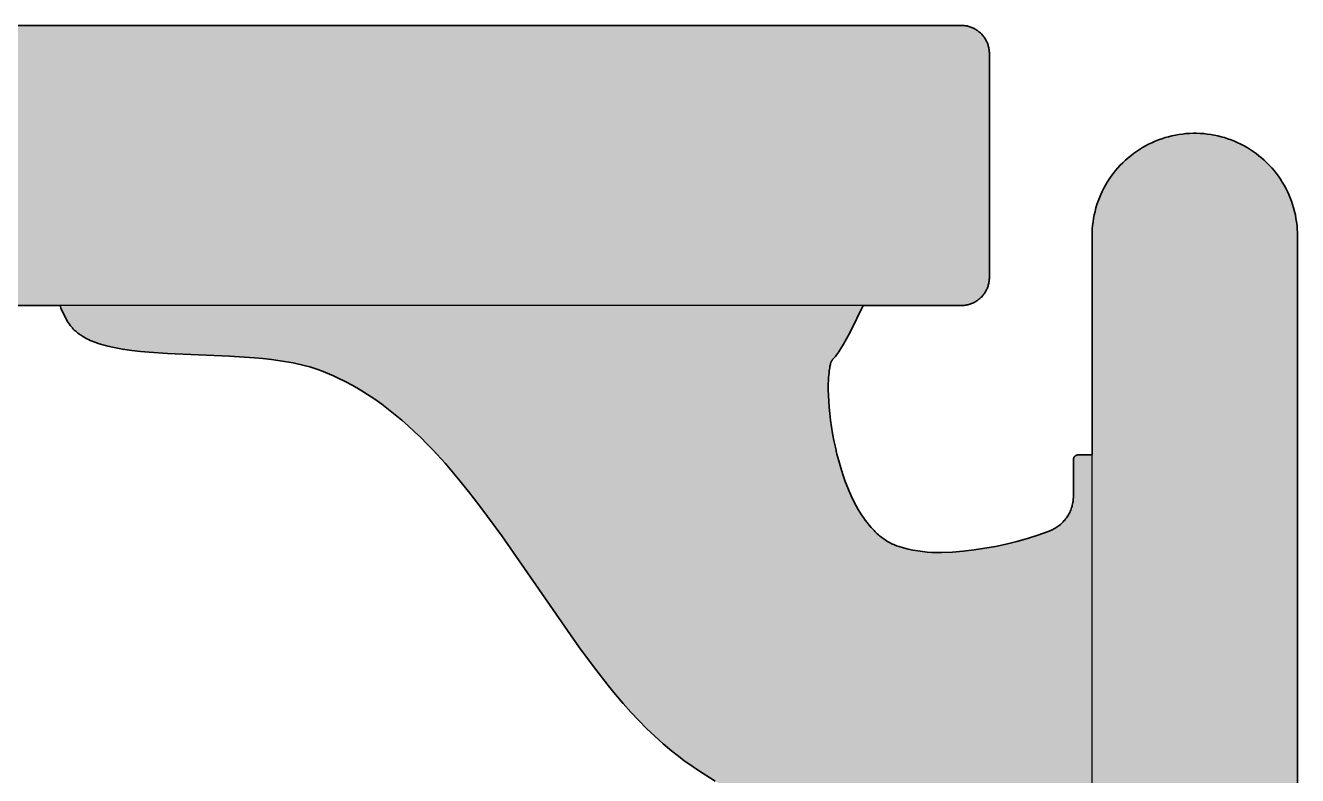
# Model space of a CAD drawing. Header units: millimetres. Extents: x 0 to 1608, y -168 to 498.
# Drawn here: x 599.9 to 736.1, y 239.7 to 320 of the extents above; entities that cross this region are included whole.
import ezdxf

# ---------------------------------------------------------------- set-up
doc = ezdxf.new("R2010")
doc.units = ezdxf.units.MM
doc.layers.add('Blocks', color=7, linetype='Continuous')
doc.layers.add('Blocks$Fill', color=7, linetype='Continuous', true_color=0xffffff)
doc.layers.add('Blocks$Inner', color=7, linetype='Continuous', lineweight=25, true_color=0x007f00)
doc.layers.add('Blocks$Outline', color=7, linetype='Continuous', lineweight=35, true_color=0xff3f3f)

# ---------------------------------------------------------------- blocks, each defined once
blk = doc.blocks.new('Rey Coffee Table Side')
at = {"layer": 'Blocks$Fill'}
blk.add_hatch(color=256, dxfattribs=at).paths.add_polyline_path([(700.07, 320.05), (106.07, 320.05), (105.97, 320.05), (105.86, 320.04), (105.76, 320.03), (105.66, 320.02), (105.56, 320.01), (105.46, 319.99), (105.36, 319.96), (105.26, 319.94), (105.16, 319.91), (105.06, 319.88), (104.97, 319.84), (104.87, 319.8), (104.78, 319.76), (104.69, 319.71), (104.6, 319.66), (104.51, 319.61), (104.42, 319.56), (104.34, 319.5), (104.26, 319.44), (104.17, 319.38), (104.1, 319.31), (104.02, 319.24), (103.95, 319.17), (103.88, 319.1), (103.81, 319.02), (103.74, 318.94), (103.68, 318.86), (103.62, 318.78), (103.56, 318.7), (103.5, 318.61), (103.45, 318.52), (103.4, 318.43), (103.36, 318.34), (103.32, 318.25), (103.28, 318.15), (103.24, 318.05), (103.21, 317.96), (103.18, 317.86), (103.15, 317.76), (103.13, 317.66), (103.11, 317.56), (103.1, 317.46), (103.08, 317.36), (103.08, 317.25), (103.07, 317.15), (103.07, 317.05), (103.07, 293.05), (103.07, 292.95), (103.08, 292.85), (103.08, 292.74), (103.1, 292.64), (103.11, 292.54), (103.13, 292.44), (103.15, 292.34), (103.18, 292.24), (103.21, 292.14), (103.24, 292.05), (103.28, 291.95), (103.32, 291.85), (103.36, 291.76), (103.4, 291.67), (103.45, 291.58), (103.5, 291.49), (103.56, 291.4), (103.62, 291.32), (103.68, 291.24), (103.74, 291.16), (103.81, 291.08), (103.88, 291), (103.95, 290.93), (104.02, 290.86), (104.1, 290.79), (104.17, 290.72), (104.26, 290.66), (104.34, 290.6), (104.42, 290.54), (104.51, 290.49), (104.6, 290.44), (104.69, 290.39), (104.78, 290.34), (104.87, 290.3), (104.97, 290.26), (105.06, 290.22), (105.16, 290.19), (105.26, 290.16), (105.36, 290.14), (105.46, 290.11), (105.56, 290.09), (105.66, 290.08), (105.76, 290.07), (105.86, 290.06), (105.97, 290.05), (106.07, 290.05), (115.57, 290.05), (116.57, 290.05), (117.98, 287.19), (118.35, 286.49), (118.68, 285.91), (118.96, 285.45), (119.08, 285.26), (119.19, 285.09), (119.3, 284.94), (119.39, 284.81), (119.48, 284.7), (119.56, 284.6), (119.85, 284.26), (119.87, 284.23), (119.89, 284.2), (119.91, 284.18), (119.93, 284.15), (119.94, 284.12), (119.96, 284.1), (119.97, 284.08), (119.98, 284.07), (119.98, 284.06), (119.99, 284.04), (120, 284.03), (120, 284.01), (120.01, 284), (120.02, 283.98), (120.03, 283.95), (120.04, 283.91), (120.06, 283.87), (120.07, 283.83), (120.08, 283.79), (120.09, 283.74), (120.11, 283.64), (120.13, 283.52), (120.16, 283.38), (120.2, 283.05), (120.23, 282.83), (120.25, 282.6), (120.27, 282.36), (120.29, 282.11), (120.3, 281.59), (120.31, 281.02), (120.29, 280.42), (120.26, 279.8), (120.21, 279.15), (120.15, 278.47), (120.07, 277.78), (119.97, 277.07), (119.85, 276.34), (119.71, 275.61), (119.56, 274.88), (119.38, 274.14), (119.19, 273.4), (118.98, 272.66), (118.75, 271.94), (118.5, 271.22), (118.22, 270.52), (118.08, 270.17), (117.93, 269.83), (117.78, 269.5), (117.62, 269.17), (117.46, 268.85), (117.29, 268.53), (117.11, 268.22), (116.93, 267.92), (116.75, 267.63), (116.55, 267.34), (116.36, 267.06), (116.16, 266.8), (115.95, 266.54), (115.74, 266.29), (115.52, 266.05), (115.41, 265.94), (115.29, 265.82), (115.18, 265.71), (115.06, 265.61), (114.95, 265.5), (114.83, 265.4), (114.71, 265.3), (114.59, 265.21), (114.46, 265.12), (114.34, 265.03), (114.21, 264.94), (114.09, 264.86), (113.96, 264.78), (113.83, 264.71), (113.7, 264.63), (113.56, 264.56), (113.43, 264.5), (113.29, 264.44), (113.16, 264.38), (113.02, 264.32), (112.88, 264.27), (112.74, 264.23), (112.24, 264.09), (111.75, 263.97), (111.24, 263.86), (110.74, 263.77), (110.23, 263.7), (109.72, 263.65), (109.21, 263.61), (108.7, 263.59), (108.19, 263.59), (107.02, 263.65), (105.86, 263.75), (104.7, 263.88), (103.54, 264.05), (102.39, 264.26), (101.25, 264.5), (100.12, 264.78), (99, 265.1), (97.88, 265.45), (96.78, 265.84), (96.65, 265.89), (96.52, 265.94), (96.4, 266), (96.27, 266.05), (96.15, 266.12), (96.03, 266.19), (95.91, 266.26), (95.8, 266.34), (95.69, 266.42), (95.58, 266.5), (95.47, 266.59), (95.37, 266.68), (95.27, 266.78), (95.17, 266.87), (95.07, 266.98), (94.99, 267.08), (94.9, 267.19), (94.82, 267.3), (94.74, 267.41), (94.66, 267.53), (94.59, 267.65), (94.53, 267.77), (94.46, 267.89), (94.41, 268.02), (94.35, 268.15), (94.3, 268.27), (94.26, 268.41), (94.22, 268.54), (94.18, 268.67), (94.15, 268.81), (94.13, 268.94), (94.11, 269.08), (94.09, 269.22), (94.08, 269.35), (94.07, 269.49), (94.07, 269.63), (94.07, 273.55), (94.07, 273.57), (94.07, 273.58), (94.07, 273.6), (94.06, 273.62), (94.06, 273.63), (94.06, 273.65), (94.05, 273.67), (94.05, 273.68), (94.04, 273.7), (94.04, 273.72), (94.03, 273.73), (94.03, 273.75), (94.02, 273.76), (94.01, 273.78), (94, 273.8), (94, 273.81), (93.99, 273.82), (93.98, 273.84), (93.97, 273.85), (93.96, 273.87), (93.94, 273.88), (93.93, 273.89), (93.92, 273.9), (93.91, 273.92), (93.9, 273.93), (93.88, 273.94), (93.87, 273.95), (93.86, 273.96), (93.84, 273.97), (93.83, 273.98), (93.81, 273.99), (93.8, 273.99), (93.78, 274), (93.77, 274.01), (93.75, 274.02), (93.74, 274.02), (93.72, 274.03), (93.7, 274.03), (93.69, 274.04), (93.67, 274.04), (93.65, 274.04), (93.64, 274.05), (93.62, 274.05), (93.6, 274.05), (93.59, 274.05), (93.57, 274.05), (92.07, 274.05), (92.07, 297.5), (92.06, 297.88), (92.04, 298.26), (92.01, 298.64), (91.96, 299.01), (91.9, 299.39), (91.83, 299.76), (91.75, 300.13), (91.65, 300.5), (91.54, 300.86), (91.42, 301.22), (91.28, 301.58), (91.14, 301.93), (90.98, 302.27), (90.81, 302.61), (90.63, 302.95), (90.43, 303.27), (90.23, 303.59), (90.01, 303.9), (89.79, 304.21), (89.55, 304.51), (89.3, 304.79), (89.04, 305.07), (88.78, 305.35), (88.5, 305.61), (88.22, 305.86), (87.93, 306.1), (87.63, 306.33), (87.32, 306.55), (87, 306.76), (86.68, 306.96), (86.35, 307.15), (86.01, 307.33), (85.67, 307.49), (85.32, 307.64), (84.97, 307.79), (84.61, 307.91), (84.25, 308.03), (83.88, 308.13), (83.52, 308.22), (83.14, 308.3), (82.77, 308.37), (82.39, 308.42), (82.02, 308.46), (81.64, 308.49), (81.26, 308.5), (80.88, 308.5), (80.5, 308.49), (80.12, 308.46), (79.74, 308.42), (79.37, 308.37), (78.99, 308.3), (78.62, 308.22), (78.25, 308.13), (77.89, 308.03), (77.52, 307.91), (77.17, 307.79), (76.81, 307.64), (76.47, 307.49), (76.12, 307.33), (75.79, 307.15), (75.46, 306.96), (75.14, 306.76), (74.82, 306.55), (74.51, 306.33), (74.21, 306.1), (73.92, 305.86), (73.63, 305.61), (73.36, 305.35), (73.09, 305.07), (72.83, 304.79), (72.59, 304.51), (72.35, 304.21), (72.12, 303.9), (71.91, 303.59), (71.7, 303.27), (71.51, 302.95), (71.33, 302.61), (71.16, 302.27), (71, 301.93), (70.85, 301.58), (70.72, 301.22), (70.59, 300.86), (70.48, 300.5), (70.39, 300.13), (70.3, 299.76), (70.23, 299.39), (70.17, 299.01), (70.13, 298.64), (70.09, 298.26), (70.07, 297.88), (70.07, 297.5), (70.07, 5), (72.07, 5), (72.07, 0), (90.21, 0), (90.21, 5), (92.07, 5), (92.07, 184.05), (93.57, 184.05), (93.59, 184.05), (93.6, 184.05), (93.62, 184.05), (93.64, 184.05), (93.65, 184.06), (93.67, 184.06), (93.69, 184.06), (93.7, 184.07), (93.72, 184.07), (93.74, 184.08), (93.75, 184.08), (93.77, 184.09), (93.78, 184.1), (93.8, 184.11), (93.81, 184.11), (93.83, 184.12), (93.84, 184.13), (93.86, 184.14), (93.87, 184.15), (93.88, 184.16), (93.9, 184.17), (93.91, 184.18), (93.92, 184.2), (93.93, 184.21), (93.94, 184.22), (93.96, 184.23), (93.97, 184.25), (93.98, 184.26), (93.99, 184.28), (94, 184.29), (94, 184.3), (94.01, 184.32), (94.02, 184.34), (94.03, 184.35), (94.03, 184.37), (94.04, 184.38), (94.04, 184.4), (94.05, 184.42), (94.05, 184.43), (94.06, 184.45), (94.06, 184.47), (94.06, 184.48), (94.07, 184.5), (94.07, 184.52), (94.07, 184.53), (94.07, 184.55), (94.07, 199.05), (94.07, 215.18), (94.08, 215.69), (94.11, 216.21), (94.15, 216.72), (94.22, 217.23), (94.3, 217.74), (94.4, 218.24), (94.52, 218.74), (94.65, 219.24), (94.8, 219.73), (94.97, 220.21), (95.16, 220.69), (95.36, 221.17), (95.58, 221.63), (95.81, 222.09), (96.06, 222.54), (96.33, 222.98), (96.61, 223.41), (96.9, 223.83), (97.21, 224.24), (97.54, 224.64), (97.88, 225.03), (98.23, 225.4), (98.59, 225.76), (98.97, 226.12), (99.36, 226.45), (99.76, 226.78), (100.67, 227.5), (101.14, 227.85), (101.39, 228.02), (101.64, 228.18), (101.9, 228.35), (102.16, 228.51), (102.43, 228.66), (102.71, 228.81), (102.99, 228.96), (103.29, 229.1), (103.59, 229.24), (103.9, 229.37), (104.21, 229.5), (104.54, 229.62), (104.87, 229.74), (105.21, 229.85), (105.9, 230.07), (106.63, 230.27), (107.37, 230.46), (108.13, 230.63), (109.7, 230.95), (112.86, 231.53), (114.4, 231.83), (115.88, 232.16), (116.58, 232.34), (117.27, 232.52), (117.93, 232.72), (118.57, 232.92), (119.19, 233.14), (119.79, 233.36), (120.96, 233.82), (123.51, 234.84), (126.01, 235.94), (128.48, 237.12), (130.92, 238.38), (133.31, 239.71), (133.8, 240.01), (134.29, 240.31), (134.78, 240.63), (135.25, 240.95), (135.72, 241.29), (136.19, 241.63), (136.64, 241.99), (137.09, 242.35), (138.01, 243.12), (138.89, 243.92), (139.75, 244.75), (140.59, 245.6), (141.44, 246.51), (142.27, 247.44), (143.08, 248.38), (143.86, 249.34), (145.46, 251.38), (147.02, 253.49), (155.28, 265.38), (157.62, 268.58), (158.83, 270.14), (160.07, 271.68), (161.35, 273.16), (162.65, 274.59), (163.29, 275.25), (163.94, 275.9), (164.6, 276.54), (165.28, 277.16), (165.97, 277.77), (166.67, 278.35), (167.39, 278.93), (168.12, 279.48), (168.87, 280.01), (169.63, 280.52), (170.41, 281.01), (171.21, 281.47), (172.02, 281.9), (172.85, 282.31), (173.27, 282.51), (173.7, 282.7), (174.13, 282.88), (174.57, 283.05), (174.98, 283.2), (175.4, 283.34), (175.83, 283.47), (176.27, 283.59), (176.71, 283.71), (177.17, 283.81), (177.62, 283.9), (178.08, 283.99), (179, 284.14), (179.92, 284.27), (180.84, 284.37), (181.73, 284.45), (184.43, 284.63), (191.04, 284.92), (193.01, 285.05), (193.95, 285.13), (194.86, 285.24), (195.37, 285.3), (195.88, 285.38), (196.41, 285.47), (196.93, 285.58), (197.45, 285.7), (197.71, 285.77), (197.97, 285.84), (198.22, 285.91), (198.47, 285.99), (198.71, 286.08), (198.95, 286.17), (199.14, 286.24), (199.33, 286.32), (199.51, 286.41), (199.69, 286.5), (199.88, 286.59), (200.05, 286.69), (200.23, 286.8), (200.32, 286.86), (200.4, 286.91), (200.48, 286.97), (200.57, 287.03), (200.65, 287.09), (200.73, 287.16), (200.81, 287.22), (200.88, 287.29), (200.96, 287.35), (201.03, 287.42), (201.11, 287.5), (201.18, 287.57), (201.25, 287.65), (201.31, 287.72), (201.38, 287.8), (201.44, 287.88), (201.51, 287.97), (201.56, 288.05), (201.72, 288.28), (201.86, 288.52), (202, 288.76), (202.13, 289.01), (202.25, 289.27), (202.36, 289.52), (202.47, 289.78), (202.56, 290.05), (359.57, 290.05), (359.8, 289.52), (360.04, 289.01), (360.3, 288.52), (360.43, 288.28), (360.57, 288.05), (360.66, 287.9), (360.76, 287.75), (360.85, 287.61), (360.96, 287.47), (361.06, 287.34), (361.17, 287.21), (361.29, 287.08), (361.4, 286.95), (361.47, 286.88), (361.54, 286.81), (361.69, 286.68), (361.83, 286.56), (361.98, 286.44), (362.13, 286.33), (362.28, 286.22), (362.43, 286.12), (362.58, 286.02), (362.72, 285.94), (362.87, 285.86), (363.01, 285.78), (363.15, 285.71), (363.3, 285.64), (363.44, 285.58), (363.59, 285.52), (363.73, 285.46), (364.01, 285.36), (364.29, 285.27), (364.57, 285.18), (364.84, 285.11), (365.19, 285.02), (365.54, 284.95), (365.87, 284.89), (366.2, 284.83), (366.72, 284.75), (367.23, 284.69), (370.07, 284.42), (370.07, 5), (372.07, 5), (372.07, 0), (434.29, 0), (434.29, 5), (436.07, 5), (436.07, 284.42), (438.98, 284.69), (439.45, 284.76), (439.94, 284.83), (440.48, 284.93), (440.76, 284.98), (441.05, 285.05), (441.42, 285.14), (441.61, 285.19), (441.8, 285.25), (441.99, 285.31), (442.18, 285.38), (442.37, 285.45), (442.57, 285.53), (442.77, 285.61), (442.97, 285.71), (443.18, 285.81), (443.38, 285.92), (443.48, 285.98), (443.58, 286.04), (443.68, 286.1), (443.78, 286.16), (443.88, 286.23), (443.98, 286.3), (444.07, 286.37), (444.17, 286.45), (444.27, 286.53), (444.36, 286.61), (444.46, 286.69), (444.55, 286.78), (444.64, 286.86), (444.73, 286.96), (444.82, 287.05), (444.91, 287.15), (445, 287.25), (445.09, 287.35), (445.17, 287.46), (445.25, 287.57), (445.33, 287.69), (445.41, 287.8), (445.49, 287.93), (445.57, 288.05), (445.7, 288.28), (445.84, 288.52), (446.09, 289.01), (446.34, 289.52), (446.57, 290.05), (603.57, 290.05), (603.67, 289.78), (603.77, 289.52), (603.89, 289.27), (604.01, 289.01), (604.14, 288.76), (604.27, 288.52), (604.42, 288.28), (604.57, 288.05), (604.63, 287.97), (604.69, 287.88), (604.76, 287.8), (604.82, 287.72), (604.89, 287.65), (604.96, 287.57), (605.03, 287.5), (605.1, 287.42), (605.18, 287.35), (605.25, 287.29), (605.33, 287.22), (605.41, 287.16), (605.49, 287.09), (605.57, 287.03), (605.65, 286.97), (605.74, 286.91), (605.82, 286.86), (605.91, 286.8), (606.08, 286.69), (606.26, 286.59), (606.44, 286.5), (606.62, 286.41), (606.81, 286.32), (607, 286.24), (607.19, 286.17), (607.42, 286.08), (607.67, 285.99), (607.92, 285.91), (608.17, 285.84), (608.43, 285.77), (608.68, 285.7), (609.2, 285.58), (609.73, 285.47), (610.25, 285.38), (610.77, 285.3), (611.27, 285.24), (612.18, 285.13), (613.13, 285.05), (615.09, 284.92), (621.7, 284.63), (624.41, 284.45), (625.3, 284.37), (626.21, 284.27), (627.13, 284.14), (628.06, 283.99), (628.52, 283.9), (628.97, 283.81), (629.42, 283.71), (629.87, 283.59), (630.31, 283.47), (630.74, 283.34), (631.16, 283.2), (631.57, 283.05), (632.01, 282.88), (632.44, 282.7), (632.86, 282.51), (633.28, 282.31), (634.11, 281.9), (634.93, 281.47), (635.72, 281.01), (636.5, 280.52), (637.27, 280.01), (638.01, 279.48), (638.75, 278.93), (639.46, 278.35), (640.17, 277.77), (640.86, 277.16), (641.53, 276.54), (642.2, 275.9), (642.85, 275.25), (643.48, 274.59), (644.79, 273.16), (646.06, 271.68), (647.31, 270.14), (648.52, 268.58), (650.86, 265.38), (659.11, 253.49), (660.67, 251.38), (662.27, 249.34), (663.06, 248.38), (663.87, 247.44), (664.7, 246.51), (665.55, 245.6), (666.38, 244.75), (667.24, 243.92), (668.13, 243.12), (669.04, 242.35), (669.49, 241.99), (669.95, 241.63), (670.41, 241.29), (670.88, 240.95), (671.36, 240.63), (671.84, 240.31), (673.73, 239.11), (674.71, 238.53), (675.21, 238.25), (675.72, 237.97), (676.24, 237.71), (676.77, 237.45), (677.31, 237.2), (677.86, 236.96), (678.42, 236.73), (678.99, 236.51), (679.58, 236.3), (680.17, 236.09), (681.39, 235.71), (682.65, 235.36), (683.94, 235.03), (685.27, 234.73), (690.7, 233.65), (693.39, 233.1), (694.7, 232.8), (695.98, 232.48), (697.22, 232.13), (697.83, 231.94), (698.42, 231.74), (699, 231.54), (699.56, 231.32), (700.11, 231.09), (700.65, 230.86), (701.18, 230.61), (701.69, 230.35), (702.18, 230.08), (702.66, 229.8), (703.13, 229.51), (703.58, 229.21), (704.02, 228.9), (704.45, 228.58), (704.87, 228.25), (705.27, 227.91), (705.67, 227.57), (706.06, 227.21), (706.81, 226.5), (707.55, 225.76), (707.91, 225.4), (708.26, 225.03), (708.6, 224.64), (708.92, 224.24), (709.23, 223.83), (709.53, 223.41), (709.81, 222.98), (710.08, 222.54), (710.33, 222.09), (710.56, 221.63), (710.78, 221.16), (710.98, 220.69), (711.17, 220.21), (711.33, 219.73), (711.49, 219.23), (711.62, 218.74), (711.74, 218.24), (711.84, 217.73), (711.92, 217.23), (711.98, 216.72), (712.03, 216.2), (712.06, 215.69), (712.07, 215.18), (712.07, 199.05), (712.07, 184.55), (712.07, 184.53), (712.07, 184.52), (712.07, 184.5), (712.07, 184.48), (712.08, 184.47), (712.08, 184.45), (712.08, 184.43), (712.09, 184.42), (712.09, 184.4), (712.1, 184.38), (712.1, 184.37), (712.11, 184.35), (712.12, 184.34), (712.12, 184.32), (712.13, 184.3), (712.14, 184.29), (712.15, 184.28), (712.16, 184.26), (712.17, 184.25), (712.18, 184.23), (712.19, 184.22), (712.2, 184.21), (712.21, 184.2), (712.23, 184.18), (712.24, 184.17), (712.25, 184.16), (712.27, 184.15), (712.28, 184.14), (712.29, 184.13), (712.31, 184.12), (712.32, 184.11), (712.34, 184.11), (712.35, 184.1), (712.37, 184.09), (712.38, 184.08), (712.4, 184.08), (712.42, 184.07), (712.43, 184.07), (712.45, 184.06), (712.47, 184.06), (712.48, 184.06), (712.5, 184.05), (712.52, 184.05), (712.53, 184.05), (712.55, 184.05), (712.57, 184.05), (714.07, 184.05), (714.07, 5), (715.92, 5), (715.92, 0), (734.06, 0), (734.06, 5), (736.07, 5), (736.07, 297.5), (736.06, 297.88), (736.04, 298.26), (736.01, 298.64), (735.96, 299.01), (735.9, 299.39), (735.83, 299.76), (735.75, 300.13), (735.65, 300.5), (735.54, 300.86), (735.42, 301.22), (735.28, 301.58), (735.14, 301.93), (734.98, 302.27), (734.81, 302.61), (734.63, 302.95), (734.43, 303.27), (734.23, 303.59), (734.01, 303.9), (733.79, 304.21), (733.55, 304.51), (733.3, 304.79), (733.04, 305.07), (732.78, 305.35), (732.5, 305.61), (732.22, 305.86), (731.93, 306.1), (731.63, 306.33), (731.32, 306.55), (731, 306.76), (730.68, 306.96), (730.35, 307.15), (730.01, 307.33), (729.67, 307.49), (729.32, 307.64), (728.97, 307.79), (728.61, 307.91), (728.25, 308.03), (727.88, 308.13), (727.52, 308.22), (727.14, 308.3), (726.77, 308.37), (726.39, 308.42), (726.02, 308.46), (725.64, 308.49), (725.26, 308.5), (724.88, 308.5), (724.5, 308.49), (724.12, 308.46), (723.74, 308.42), (723.37, 308.37), (722.99, 308.3), (722.62, 308.22), (722.25, 308.13), (721.89, 308.03), (721.52, 307.91), (721.17, 307.79), (720.81, 307.64), (720.47, 307.49), (720.12, 307.33), (719.79, 307.15), (719.46, 306.96), (719.14, 306.76), (718.82, 306.55), (718.51, 306.33), (718.21, 306.1), (717.92, 305.86), (717.63, 305.61), (717.36, 305.35), (717.09, 305.07), (716.83, 304.79), (716.59, 304.51), (716.35, 304.21), (716.12, 303.9), (715.91, 303.59), (715.7, 303.27), (715.51, 302.95), (715.33, 302.61), (715.16, 302.27), (715, 301.93), (714.85, 301.58), (714.72, 301.22), (714.59, 300.86), (714.48, 300.5), (714.39, 300.13), (714.3, 299.76), (714.23, 299.39), (714.17, 299.01), (714.13, 298.64), (714.09, 298.26), (714.07, 297.88), (714.07, 297.5), (714.07, 274.05), (712.57, 274.05), (712.55, 274.05), (712.53, 274.05), (712.52, 274.05), (712.5, 274.05), (712.48, 274.04), (712.47, 274.04), (712.45, 274.04), (712.43, 274.03), (712.42, 274.03), (712.4, 274.02), (712.38, 274.02), (712.37, 274.01), (712.35, 274), (712.34, 273.99), (712.32, 273.99), (712.31, 273.98), (712.29, 273.97), (712.28, 273.96), (712.27, 273.95), (712.25, 273.94), (712.24, 273.93), (712.23, 273.92), (712.21, 273.9), (712.2, 273.89), (712.19, 273.88), (712.18, 273.87), (712.17, 273.85), (712.16, 273.84), (712.15, 273.82), (712.14, 273.81), (712.13, 273.8), (712.12, 273.78), (712.12, 273.76), (712.11, 273.75), (712.1, 273.73), (712.1, 273.72), (712.09, 273.7), (712.09, 273.68), (712.08, 273.67), (712.08, 273.65), (712.08, 273.63), (712.07, 273.62), (712.07, 273.6), (712.07, 273.58), (712.07, 273.57), (712.07, 273.55), (712.07, 269.63), (712.07, 269.49), (712.06, 269.35), (712.05, 269.22), (712.03, 269.08), (712.01, 268.94), (711.98, 268.81), (711.95, 268.67), (711.92, 268.54), (711.88, 268.41), (711.83, 268.27), (711.78, 268.15), (711.73, 268.02), (711.67, 267.89), (711.61, 267.77), (711.54, 267.65), (711.47, 267.53), (711.4, 267.41), (711.32, 267.3), (711.24, 267.19), (711.15, 267.08), (711.06, 266.98), (710.97, 266.87), (710.87, 266.78), (710.77, 266.68), (710.67, 266.59), (710.56, 266.5), (710.45, 266.42), (710.34, 266.34), (710.22, 266.26), (710.11, 266.19), (709.99, 266.12), (709.86, 266.05), (709.74, 266), (709.61, 265.94), (709.48, 265.89), (709.35, 265.84), (708.25, 265.45), (707.14, 265.1), (706.02, 264.78), (704.88, 264.5), (703.74, 264.26), (702.59, 264.05), (701.44, 263.88), (700.28, 263.75), (699.12, 263.65), (697.95, 263.59), (697.44, 263.59), (696.92, 263.61), (696.41, 263.65), (695.9, 263.7), (695.4, 263.77), (694.89, 263.86), (694.39, 263.97), (693.89, 264.09), (693.4, 264.23), (693.26, 264.27), (693.12, 264.32), (692.98, 264.38), (692.84, 264.44), (692.71, 264.5), (692.57, 264.56), (692.44, 264.63), (692.31, 264.71), (692.18, 264.78), (692.05, 264.86), (691.92, 264.94), (691.8, 265.03), (691.67, 265.12), (691.55, 265.21), (691.43, 265.3), (691.31, 265.4), (691.19, 265.5), (691.07, 265.61), (690.96, 265.71), (690.84, 265.82), (690.73, 265.94), (690.62, 266.05), (690.4, 266.29), (690.19, 266.54), (689.98, 266.8), (689.78, 267.06), (689.58, 267.34), (689.39, 267.63), (689.21, 267.92), (689.02, 268.22), (688.85, 268.53), (688.68, 268.85), (688.52, 269.17), (688.36, 269.5), (688.2, 269.83), (688.06, 270.17), (687.91, 270.52), (687.64, 271.22), (687.39, 271.94), (687.16, 272.66), (686.95, 273.4), (686.75, 274.14), (686.58, 274.88), (686.42, 275.61), (686.29, 276.34), (686.17, 277.07), (686.07, 277.78), (685.99, 278.47), (685.92, 279.15), (685.87, 279.8), (685.84, 280.42), (685.83, 281.02), (685.83, 281.59), (685.85, 282.11), (685.86, 282.36), (685.88, 282.6), (685.91, 282.83), (685.93, 283.05), (685.98, 283.38), (686, 283.52), (686.02, 283.64), (686.05, 283.74), (686.06, 283.79), (686.07, 283.83), (686.08, 283.87), (686.09, 283.91), (686.11, 283.95), (686.12, 283.98), (686.13, 284), (686.13, 284.01), (686.14, 284.03), (686.15, 284.04), (686.15, 284.06), (686.16, 284.07), (686.17, 284.08), (686.18, 284.1), (686.19, 284.12), (686.21, 284.15), (686.23, 284.18), (686.25, 284.2), (686.27, 284.23), (686.29, 284.26), (686.58, 284.6), (686.66, 284.7), (686.75, 284.81), (686.84, 284.94), (686.94, 285.09), (687.06, 285.26), (687.18, 285.45), (687.46, 285.91), (687.78, 286.49), (688.16, 287.19), (689.56, 290.05), (690.56, 290.05), (700.07, 290.05), (700.17, 290.05), (700.27, 290.06), (700.37, 290.07), (700.48, 290.08), (700.58, 290.09), (700.68, 290.11), (700.78, 290.14), (700.88, 290.16), (700.98, 290.19), (701.07, 290.22), (701.17, 290.26), (701.26, 290.3), (701.36, 290.34), (701.45, 290.39), (701.54, 290.44), (701.63, 290.49), (701.71, 290.54), (701.8, 290.6), (701.88, 290.66), (701.96, 290.72), (702.04, 290.79), (702.12, 290.86), (702.19, 290.93), (702.26, 291), (702.33, 291.08), (702.4, 291.16), (702.46, 291.24), (702.52, 291.32), (702.58, 291.4), (702.63, 291.49), (702.68, 291.58), (702.73, 291.67), (702.78, 291.76), (702.82, 291.85), (702.86, 291.95), (702.89, 292.05), (702.93, 292.14), (702.96, 292.24), (702.98, 292.34), (703.01, 292.44), (703.02, 292.54), (703.04, 292.64), (703.05, 292.74), (703.06, 292.85), (703.07, 292.95), (703.07, 293.05), (703.07, 317.05), (703.07, 317.15), (703.06, 317.25), (703.05, 317.36), (703.04, 317.46), (703.02, 317.56), (703.01, 317.66), (702.98, 317.76), (702.96, 317.86), (702.93, 317.96), (702.89, 318.05), (702.86, 318.15), (702.82, 318.25), (702.78, 318.34), (702.73, 318.43), (702.68, 318.52), (702.63, 318.61), (702.58, 318.7), (702.52, 318.78), (702.46, 318.86), (702.4, 318.94), (702.33, 319.02), (702.26, 319.1), (702.19, 319.17), (702.12, 319.24), (702.04, 319.31), (701.96, 319.38), (701.88, 319.44), (701.8, 319.5), (701.71, 319.56), (701.63, 319.61), (701.54, 319.66), (701.45, 319.71), (701.36, 319.76), (701.26, 319.8), (701.17, 319.84), (701.07, 319.88), (700.98, 319.91), (700.88, 319.94), (700.78, 319.96), (700.68, 319.99), (700.58, 320.01), (700.48, 320.02), (700.37, 320.03), (700.27, 320.04), (700.17, 320.05)], flags=0)
at = {"layer": 'Blocks$Inner'}
for points in [[(106.07, 320.05), (700.07, 320.05), (700.17, 320.05), (700.27, 320.04), (700.37, 320.03), (700.48, 320.02), (700.58, 320.01), (700.68, 319.99), (700.78, 319.96), (700.88, 319.94), (700.98, 319.91), (701.07, 319.88), (701.17, 319.84), (701.26, 319.8), (701.36, 319.76), (701.45, 319.71), (701.54, 319.66), (701.63, 319.61), (701.71, 319.56), (701.8, 319.5), (701.88, 319.44), (701.96, 319.38), (702.04, 319.31), (702.12, 319.24), (702.19, 319.17), (702.26, 319.1), (702.33, 319.02), (702.4, 318.94), (702.46, 318.86), (702.52, 318.78), (702.58, 318.7), (702.63, 318.61), (702.68, 318.52), (702.73, 318.43), (702.78, 318.34), (702.82, 318.25), (702.86, 318.15), (702.89, 318.05), (702.93, 317.96), (702.96, 317.86), (702.98, 317.76), (703.01, 317.66), (703.02, 317.56), (703.04, 317.46), (703.05, 317.36), (703.06, 317.25), (703.07, 317.15), (703.07, 317.05), (703.07, 293.05), (703.07, 292.95), (703.06, 292.85), (703.05, 292.74), (703.04, 292.64), (703.02, 292.54), (703.01, 292.44), (702.98, 292.34), (702.96, 292.24), (702.93, 292.14), (702.89, 292.05), (702.86, 291.95), (702.82, 291.85), (702.78, 291.76), (702.73, 291.67), (702.68, 291.58), (702.63, 291.49), (702.58, 291.4), (702.52, 291.32), (702.46, 291.24), (702.4, 291.16), (702.33, 291.08), (702.26, 291), (702.19, 290.93), (702.12, 290.86), (702.04, 290.79), (701.96, 290.72), (701.88, 290.66), (701.8, 290.6), (701.71, 290.54), (701.63, 290.49), (701.54, 290.44), (701.45, 290.39), (701.36, 290.34), (701.26, 290.3), (701.17, 290.26), (701.07, 290.22), (700.98, 290.19), (700.88, 290.16), (700.78, 290.14), (700.68, 290.11), (700.58, 290.09), (700.48, 290.08), (700.37, 290.07), (700.27, 290.06), (700.17, 290.05), (700.07, 290.05), (690.56, 290.05), (604.57, 290.05), (603.57, 290.05), (446.57, 290.05)], [(714.07, 5), (714.07, 297.5), (714.07, 297.88), (714.09, 298.26), (714.13, 298.64), (714.17, 299.01), (714.23, 299.39), (714.3, 299.76), (714.39, 300.13), (714.48, 300.5), (714.59, 300.86), (714.72, 301.22), (714.85, 301.58), (715, 301.93), (715.16, 302.27), (715.33, 302.61), (715.51, 302.95), (715.7, 303.27), (715.91, 303.59), (716.12, 303.9), (716.35, 304.21), (716.59, 304.51), (716.83, 304.79), (717.09, 305.07), (717.36, 305.35), (717.63, 305.61), (717.92, 305.86), (718.21, 306.1), (718.51, 306.33), (718.82, 306.55), (719.14, 306.76), (719.46, 306.96), (719.79, 307.15), (720.12, 307.33), (720.47, 307.49), (720.81, 307.64), (721.17, 307.79), (721.52, 307.91), (721.89, 308.03), (722.25, 308.13), (722.62, 308.22), (722.99, 308.3), (723.37, 308.37), (723.74, 308.42), (724.12, 308.46), (724.5, 308.49), (724.88, 308.5), (725.26, 308.5), (725.64, 308.49), (726.02, 308.46), (726.39, 308.42), (726.77, 308.37), (727.14, 308.3), (727.52, 308.22), (727.88, 308.13), (728.25, 308.03), (728.61, 307.91), (728.97, 307.79), (729.32, 307.64), (729.67, 307.49), (730.01, 307.33), (730.35, 307.15), (730.68, 306.96), (731, 306.76), (731.32, 306.55), (731.63, 306.33), (731.93, 306.1), (732.22, 305.86), (732.5, 305.61), (732.78, 305.35), (733.04, 305.07), (733.3, 304.79), (733.55, 304.51), (733.79, 304.21), (734.01, 303.9), (734.23, 303.59), (734.43, 303.27), (734.63, 302.95), (734.81, 302.61), (734.98, 302.27), (735.14, 301.93), (735.28, 301.58), (735.42, 301.22), (735.54, 300.86), (735.65, 300.5), (735.75, 300.13), (735.83, 299.76), (735.9, 299.39), (735.96, 299.01), (736.01, 298.64), (736.04, 298.26), (736.06, 297.88), (736.07, 297.5), (736.07, 5)], [(604.49, 290.05), (603.57, 290.05), (603.67, 289.78), (603.77, 289.52), (603.89, 289.27), (604.01, 289.01), (604.14, 288.76), (604.27, 288.52), (604.42, 288.28), (604.57, 288.05), (604.63, 287.97), (604.69, 287.88), (604.76, 287.8), (604.82, 287.72), (604.89, 287.65), (604.96, 287.57), (605.03, 287.5), (605.1, 287.42), (605.18, 287.35), (605.25, 287.29), (605.33, 287.22), (605.41, 287.16), (605.49, 287.09), (605.57, 287.03), (605.65, 286.97), (605.74, 286.91), (605.82, 286.86), (605.91, 286.8), (606.08, 286.69), (606.26, 286.59), (606.44, 286.5), (606.62, 286.41), (606.81, 286.32), (607, 286.24), (607.19, 286.17), (607.42, 286.08), (607.67, 285.99), (607.92, 285.91), (608.17, 285.84), (608.43, 285.77), (608.68, 285.7), (609.2, 285.58), (609.73, 285.47), (610.25, 285.38), (610.77, 285.3), (611.27, 285.24), (612.18, 285.13), (613.13, 285.05), (615.09, 284.92), (621.7, 284.63), (624.41, 284.45), (625.3, 284.37), (626.21, 284.27), (627.13, 284.14), (628.06, 283.99), (628.52, 283.9), (628.97, 283.81), (629.42, 283.71), (629.87, 283.59), (630.31, 283.47), (630.74, 283.34), (631.16, 283.2), (631.57, 283.05), (632.01, 282.88), (632.44, 282.7), (632.86, 282.51), (633.28, 282.31), (634.11, 281.9), (634.93, 281.47), (635.72, 281.01), (636.5, 280.52), (637.27, 280.01), (638.01, 279.48), (638.75, 278.93), (639.46, 278.35), (640.17, 277.77), (640.86, 277.16), (641.53, 276.54), (642.2, 275.9), (642.85, 275.25), (643.48, 274.59), (644.79, 273.16), (646.06, 271.68), (647.31, 270.14), (648.52, 268.58), (650.86, 265.38), (659.11, 253.49), (660.67, 251.38), (662.27, 249.34), (663.06, 248.38), (663.87, 247.44), (664.7, 246.51), (665.55, 245.6), (666.38, 244.75), (667.24, 243.92), (668.13, 243.12), (669.04, 242.35), (669.49, 241.99), (669.95, 241.63), (670.41, 241.29), (670.88, 240.95), (671.36, 240.63), (671.84, 240.31), (673.73, 239.11)], [(714.07, 274.05), (712.57, 274.05), (712.55, 274.05), (712.53, 274.05), (712.52, 274.05), (712.5, 274.05), (712.48, 274.04), (712.47, 274.04), (712.45, 274.04), (712.43, 274.03), (712.42, 274.03), (712.4, 274.02), (712.38, 274.02), (712.37, 274.01), (712.35, 274), (712.34, 273.99), (712.32, 273.99), (712.31, 273.98), (712.29, 273.97), (712.28, 273.96), (712.27, 273.95), (712.25, 273.94), (712.24, 273.93), (712.23, 273.92), (712.21, 273.9), (712.2, 273.89), (712.19, 273.88), (712.18, 273.87), (712.17, 273.85), (712.16, 273.84), (712.15, 273.82), (712.14, 273.81), (712.13, 273.8), (712.12, 273.78), (712.12, 273.76), (712.11, 273.75), (712.1, 273.73), (712.1, 273.72), (712.09, 273.7), (712.09, 273.68), (712.08, 273.67), (712.08, 273.65), (712.08, 273.63), (712.07, 273.62), (712.07, 273.6), (712.07, 273.58), (712.07, 273.57), (712.07, 273.55), (712.07, 269.63), (712.07, 269.49), (712.06, 269.35), (712.05, 269.22), (712.03, 269.08), (712.01, 268.94), (711.98, 268.81), (711.95, 268.67), (711.92, 268.54), (711.88, 268.41), (711.83, 268.27), (711.78, 268.15), (711.73, 268.02), (711.67, 267.89), (711.61, 267.77), (711.54, 267.65), (711.47, 267.53), (711.4, 267.41), (711.32, 267.3), (711.24, 267.19), (711.15, 267.08), (711.06, 266.98), (710.97, 266.87), (710.87, 266.78), (710.77, 266.68), (710.67, 266.59), (710.56, 266.5), (710.45, 266.42), (710.34, 266.34), (710.22, 266.26), (710.11, 266.19), (709.99, 266.12), (709.86, 266.05), (709.74, 266), (709.61, 265.94), (709.48, 265.89), (709.35, 265.84), (708.25, 265.45), (707.14, 265.1), (706.02, 264.78), (704.88, 264.5), (703.74, 264.26), (702.59, 264.05), (701.44, 263.88), (700.28, 263.75), (699.12, 263.65), (697.95, 263.59), (697.44, 263.59), (696.92, 263.61), (696.41, 263.65), (695.9, 263.7), (695.4, 263.77), (694.89, 263.86), (694.39, 263.97), (693.89, 264.09), (693.4, 264.23), (693.26, 264.27), (693.12, 264.32), (692.98, 264.38), (692.84, 264.44), (692.71, 264.5), (692.57, 264.56), (692.44, 264.63), (692.31, 264.71), (692.18, 264.78), (692.05, 264.86), (691.92, 264.94), (691.8, 265.03), (691.67, 265.12), (691.55, 265.21), (691.43, 265.3), (691.31, 265.4), (691.19, 265.5), (691.07, 265.61), (690.96, 265.71), (690.84, 265.82), (690.73, 265.94), (690.62, 266.05), (690.4, 266.29), (690.19, 266.54), (689.98, 266.8), (689.78, 267.06), (689.58, 267.34), (689.39, 267.63), (689.21, 267.92), (689.02, 268.22), (688.85, 268.53), (688.68, 268.85), (688.52, 269.17), (688.36, 269.5), (688.2, 269.83), (688.06, 270.17), (687.91, 270.52), (687.64, 271.22), (687.39, 271.94), (687.16, 272.66), (686.95, 273.4), (686.75, 274.14), (686.58, 274.88), (686.42, 275.61), (686.29, 276.34), (686.17, 277.07), (686.07, 277.78), (685.99, 278.47), (685.92, 279.15), (685.87, 279.8), (685.84, 280.42), (685.83, 281.02), (685.83, 281.59), (685.85, 282.11), (685.86, 282.36), (685.88, 282.6), (685.91, 282.83), (685.93, 283.05), (685.98, 283.38), (686, 283.52), (686.02, 283.64), (686.05, 283.74), (686.06, 283.79), (686.07, 283.83), (686.08, 283.87), (686.09, 283.91), (686.11, 283.95), (686.12, 283.98), (686.13, 284), (686.13, 284.01), (686.14, 284.03), (686.15, 284.04), (686.15, 284.06), (686.16, 284.07), (686.17, 284.08), (686.18, 284.1), (686.19, 284.12), (686.21, 284.15), (686.23, 284.18), (686.25, 284.2), (686.27, 284.23), (686.29, 284.26), (686.58, 284.6), (686.66, 284.7), (686.75, 284.81), (686.84, 284.94), (686.94, 285.09), (687.06, 285.26), (687.18, 285.45), (687.46, 285.91), (687.78, 286.49), (688.16, 287.19), (689.56, 290.05)]]:
    blk.add_lwpolyline(points, dxfattribs=at)
at = {"layer": 'Blocks$Outline'}
for points in [[(700.07, 320.05), (106.07, 320.05)], [(700.17, 320.05), (700.07, 320.05)], [(700.27, 320.04), (700.17, 320.05)], [(700.37, 320.03), (700.27, 320.04)], [(700.48, 320.02), (700.37, 320.03)], [(700.58, 320.01), (700.48, 320.02)], [(700.68, 319.99), (700.58, 320.01)], [(700.78, 319.96), (700.68, 319.99)], [(700.88, 319.94), (700.78, 319.96)], [(700.98, 319.91), (700.88, 319.94)], [(701.07, 319.88), (700.98, 319.91)], [(701.17, 319.84), (701.07, 319.88)], [(701.26, 319.8), (701.17, 319.84)], [(701.36, 319.76), (701.26, 319.8)], [(701.45, 319.71), (701.36, 319.76)], [(701.54, 319.66), (701.45, 319.71)], [(701.63, 319.61), (701.54, 319.66)], [(701.71, 319.56), (701.63, 319.61)], [(701.8, 319.5), (701.71, 319.56)], [(701.88, 319.44), (701.8, 319.5)], [(701.96, 319.38), (701.88, 319.44)], [(702.04, 319.31), (701.96, 319.38)], [(702.12, 319.24), (702.04, 319.31)], [(702.19, 319.17), (702.12, 319.24)], [(702.26, 319.1), (702.19, 319.17)], [(702.33, 319.02), (702.26, 319.1)], [(702.4, 318.94), (702.33, 319.02)], [(702.46, 318.86), (702.4, 318.94)], [(702.52, 318.78), (702.46, 318.86)], [(702.58, 318.7), (702.52, 318.78)], [(702.63, 318.61), (702.58, 318.7)], [(702.68, 318.52), (702.63, 318.61)], [(702.73, 318.43), (702.68, 318.52)], [(702.78, 318.34), (702.73, 318.43)], [(702.82, 318.25), (702.78, 318.34)], [(702.86, 318.15), (702.82, 318.25)], [(702.89, 318.05), (702.86, 318.15)], [(702.93, 317.96), (702.89, 318.05)], [(702.96, 317.86), (702.93, 317.96)], [(702.98, 317.76), (702.96, 317.86)], [(703.01, 317.66), (702.98, 317.76)], [(703.02, 317.56), (703.01, 317.66)], [(703.04, 317.46), (703.02, 317.56)], [(703.05, 317.36), (703.04, 317.46)], [(703.06, 317.25), (703.05, 317.36)], [(703.07, 317.15), (703.06, 317.25)], [(703.07, 317.05), (703.07, 317.15)], [(703.07, 293.05), (703.07, 317.05)], [(721.52, 307.91), (721.17, 307.79)], [(721.89, 308.03), (721.52, 307.91)], [(722.25, 308.13), (721.89, 308.03)], [(722.62, 308.22), (722.25, 308.13)], [(722.99, 308.3), (722.62, 308.22)], [(723.37, 308.37), (722.99, 308.3)], [(723.74, 308.42), (723.37, 308.37)], [(724.12, 308.46), (723.74, 308.42)], [(724.5, 308.49), (724.12, 308.46)], [(724.88, 308.5), (724.5, 308.49)], [(725.26, 308.5), (724.88, 308.5)], [(725.64, 308.49), (725.26, 308.5)], [(726.02, 308.46), (725.64, 308.49)], [(726.39, 308.42), (726.02, 308.46)], [(726.77, 308.37), (726.39, 308.42)], [(727.14, 308.3), (726.77, 308.37)], [(727.52, 308.22), (727.14, 308.3)], [(727.88, 308.13), (727.52, 308.22)], [(728.25, 308.03), (727.88, 308.13)], [(728.61, 307.91), (728.25, 308.03)], [(728.97, 307.79), (728.61, 307.91)], [(718.82, 306.55), (718.51, 306.33)], [(719.14, 306.76), (718.82, 306.55)], [(719.46, 306.96), (719.14, 306.76)], [(719.79, 307.15), (719.46, 306.96)], [(720.12, 307.33), (719.79, 307.15)], [(720.47, 307.49), (720.12, 307.33)], [(720.81, 307.64), (720.47, 307.49)], [(721.17, 307.79), (720.81, 307.64)], [(729.32, 307.64), (728.97, 307.79)], [(729.67, 307.49), (729.32, 307.64)], [(730.01, 307.33), (729.67, 307.49)], [(730.35, 307.15), (730.01, 307.33)], [(730.68, 306.96), (730.35, 307.15)], [(731, 306.76), (730.68, 306.96)], [(731.32, 306.55), (731, 306.76)], [(731.63, 306.33), (731.32, 306.55)], [(717.36, 305.35), (717.09, 305.07)], [(717.63, 305.61), (717.36, 305.35)], [(717.92, 305.86), (717.63, 305.61)], [(718.21, 306.1), (717.92, 305.86)], [(718.51, 306.33), (718.21, 306.1)], [(731.93, 306.1), (731.63, 306.33)], [(732.22, 305.86), (731.93, 306.1)], [(732.5, 305.61), (732.22, 305.86)], [(732.78, 305.35), (732.5, 305.61)], [(733.04, 305.07), (732.78, 305.35)], [(716.12, 303.9), (715.91, 303.59)], [(716.35, 304.21), (716.12, 303.9)], [(716.59, 304.51), (716.35, 304.21)], [(716.83, 304.79), (716.59, 304.51)], [(717.09, 305.07), (716.83, 304.79)], [(733.3, 304.79), (733.04, 305.07)], [(733.55, 304.51), (733.3, 304.79)], [(733.79, 304.21), (733.55, 304.51)], [(734.01, 303.9), (733.79, 304.21)], [(734.23, 303.59), (734.01, 303.9)], [(715.33, 302.61), (715.16, 302.27)], [(715.51, 302.95), (715.33, 302.61)], [(715.7, 303.27), (715.51, 302.95)], [(715.91, 303.59), (715.7, 303.27)], [(734.43, 303.27), (734.23, 303.59)], [(734.63, 302.95), (734.43, 303.27)], [(734.81, 302.61), (734.63, 302.95)], [(734.98, 302.27), (734.81, 302.61)], [(714.72, 301.22), (714.59, 300.86)], [(714.85, 301.58), (714.72, 301.22)], [(715, 301.93), (714.85, 301.58)], [(715.16, 302.27), (715, 301.93)], [(735.14, 301.93), (734.98, 302.27)], [(735.28, 301.58), (735.14, 301.93)], [(735.42, 301.22), (735.28, 301.58)], [(735.54, 300.86), (735.42, 301.22)], [(714.3, 299.76), (714.23, 299.39)], [(714.39, 300.13), (714.3, 299.76)], [(714.48, 300.5), (714.39, 300.13)], [(714.59, 300.86), (714.48, 300.5)], [(735.65, 300.5), (735.54, 300.86)], [(735.75, 300.13), (735.65, 300.5)], [(735.83, 299.76), (735.75, 300.13)], [(735.9, 299.39), (735.83, 299.76)], [(714.13, 298.64), (714.09, 298.26)], [(714.17, 299.01), (714.13, 298.64)], [(714.23, 299.39), (714.17, 299.01)], [(735.96, 299.01), (735.9, 299.39)], [(736.01, 298.64), (735.96, 299.01)], [(736.04, 298.26), (736.01, 298.64)], [(714.09, 298.26), (714.07, 297.88)], [(714.07, 297.88), (714.07, 297.5)], [(714.07, 297.5), (714.07, 274.05)], [(736.06, 297.88), (736.04, 298.26)], [(736.07, 297.5), (736.06, 297.88)], [(736.07, 5), (736.07, 297.5)], [(703.05, 292.74), (703.06, 292.85)], [(703.06, 292.85), (703.07, 292.95)], [(703.07, 292.95), (703.07, 293.05)], [(702.58, 291.4), (702.63, 291.49)], [(702.63, 291.49), (702.68, 291.58)], [(702.68, 291.58), (702.73, 291.67)], [(702.73, 291.67), (702.78, 291.76)], [(702.78, 291.76), (702.82, 291.85)], [(702.82, 291.85), (702.86, 291.95)], [(702.86, 291.95), (702.89, 292.05)], [(702.89, 292.05), (702.93, 292.14)], [(702.93, 292.14), (702.96, 292.24)], [(702.96, 292.24), (702.98, 292.34)], [(702.98, 292.34), (703.01, 292.44)], [(703.01, 292.44), (703.02, 292.54)], [(703.02, 292.54), (703.04, 292.64)], [(703.04, 292.64), (703.05, 292.74)], [(700.58, 290.09), (700.68, 290.11)], [(700.68, 290.11), (700.78, 290.14)], [(700.78, 290.14), (700.88, 290.16)], [(700.88, 290.16), (700.98, 290.19)], [(700.98, 290.19), (701.07, 290.22)], [(701.07, 290.22), (701.17, 290.26)], [(701.17, 290.26), (701.26, 290.3)], [(701.26, 290.3), (701.36, 290.34)], [(701.36, 290.34), (701.45, 290.39)], [(701.45, 290.39), (701.54, 290.44)], [(701.54, 290.44), (701.63, 290.49)], [(701.63, 290.49), (701.71, 290.54)], [(701.71, 290.54), (701.8, 290.6)], [(701.8, 290.6), (701.88, 290.66)], [(701.88, 290.66), (701.96, 290.72)], [(701.96, 290.72), (702.04, 290.79)], [(702.04, 290.79), (702.12, 290.86)], [(702.12, 290.86), (702.19, 290.93)], [(702.19, 290.93), (702.26, 291)], [(702.26, 291), (702.33, 291.08)], [(702.33, 291.08), (702.4, 291.16)], [(702.4, 291.16), (702.46, 291.24)], [(702.46, 291.24), (702.52, 291.32)], [(702.52, 291.32), (702.58, 291.4)], [(446.57, 290.05), (603.57, 290.05)], [(603.57, 290.05), (603.67, 289.78)], [(603.67, 289.78), (603.77, 289.52)], [(603.77, 289.52), (603.89, 289.27)], [(603.89, 289.27), (604.01, 289.01)], [(604.01, 289.01), (604.14, 288.76)], [(604.14, 288.76), (604.27, 288.52)], [(688.16, 287.19), (689.56, 290.05)], [(689.56, 290.05), (690.56, 290.05)], [(690.56, 290.05), (700.07, 290.05)], [(700.07, 290.05), (700.17, 290.05)], [(700.17, 290.05), (700.27, 290.06)], [(700.27, 290.06), (700.37, 290.07)], [(700.37, 290.07), (700.48, 290.08)], [(700.48, 290.08), (700.58, 290.09)], [(604.27, 288.52), (604.42, 288.28)], [(604.42, 288.28), (604.57, 288.05)], [(604.57, 288.05), (604.63, 287.97)], [(604.63, 287.97), (604.69, 287.88)], [(604.69, 287.88), (604.76, 287.8)], [(604.76, 287.8), (604.82, 287.72)], [(604.82, 287.72), (604.89, 287.65)], [(604.89, 287.65), (604.96, 287.57)], [(604.96, 287.57), (605.03, 287.5)], [(605.03, 287.5), (605.1, 287.42)], [(605.1, 287.42), (605.18, 287.35)], [(605.18, 287.35), (605.25, 287.29)], [(605.25, 287.29), (605.33, 287.22)], [(605.33, 287.22), (605.41, 287.16)], [(605.41, 287.16), (605.49, 287.09)], [(605.49, 287.09), (605.57, 287.03)], [(605.57, 287.03), (605.65, 286.97)], [(605.65, 286.97), (605.74, 286.91)], [(605.74, 286.91), (605.82, 286.86)], [(605.82, 286.86), (605.91, 286.8)], [(605.91, 286.8), (606.08, 286.69)], [(606.08, 286.69), (606.26, 286.59)], [(606.26, 286.59), (606.44, 286.5)], [(606.44, 286.5), (606.62, 286.41)], [(606.62, 286.41), (606.81, 286.32)], [(606.81, 286.32), (607, 286.24)], [(607, 286.24), (607.19, 286.17)], [(607.19, 286.17), (607.42, 286.08)], [(607.42, 286.08), (607.67, 285.99)], [(687.46, 285.91), (687.78, 286.49)], [(687.78, 286.49), (688.16, 287.19)], [(607.67, 285.99), (607.92, 285.91)], [(607.92, 285.91), (608.17, 285.84)], [(608.17, 285.84), (608.43, 285.77)], [(608.43, 285.77), (608.68, 285.7)], [(608.68, 285.7), (609.2, 285.58)], [(609.2, 285.58), (609.73, 285.47)], [(609.73, 285.47), (610.25, 285.38)], [(610.25, 285.38), (610.77, 285.3)], [(610.77, 285.3), (611.27, 285.24)], [(611.27, 285.24), (612.18, 285.13)], [(612.18, 285.13), (613.13, 285.05)], [(613.13, 285.05), (615.09, 284.92)], [(615.09, 284.92), (621.7, 284.63)], [(686.58, 284.6), (686.66, 284.7)], [(686.66, 284.7), (686.75, 284.81)], [(686.75, 284.81), (686.84, 284.94)], [(686.84, 284.94), (686.94, 285.09)], [(686.94, 285.09), (687.06, 285.26)], [(687.06, 285.26), (687.18, 285.45)], [(687.18, 285.45), (687.46, 285.91)], [(621.7, 284.63), (624.41, 284.45)], [(624.41, 284.45), (625.3, 284.37)], [(625.3, 284.37), (626.21, 284.27)], [(626.21, 284.27), (627.13, 284.14)], [(627.13, 284.14), (628.06, 283.99)], [(628.06, 283.99), (628.52, 283.9)], [(628.52, 283.9), (628.97, 283.81)], [(628.97, 283.81), (629.42, 283.71)], [(629.42, 283.71), (629.87, 283.59)], [(629.87, 283.59), (630.31, 283.47)], [(630.31, 283.47), (630.74, 283.34)], [(630.74, 283.34), (631.16, 283.2)], [(685.93, 283.05), (685.98, 283.38)], [(685.98, 283.38), (686, 283.52)], [(686, 283.52), (686.02, 283.64)], [(686.02, 283.64), (686.05, 283.74)], [(686.05, 283.74), (686.06, 283.79)], [(686.06, 283.79), (686.07, 283.83)], [(686.07, 283.83), (686.08, 283.87)], [(686.08, 283.87), (686.09, 283.91)], [(686.09, 283.91), (686.11, 283.95)], [(686.11, 283.95), (686.12, 283.98)], [(686.12, 283.98), (686.13, 284)], [(686.13, 284.01), (686.14, 284.03)], [(686.13, 284), (686.13, 284.01)], [(686.14, 284.03), (686.15, 284.04)], [(686.15, 284.06), (686.16, 284.07)], [(686.15, 284.04), (686.15, 284.06)], [(686.16, 284.07), (686.17, 284.08)], [(686.17, 284.08), (686.18, 284.1)], [(686.18, 284.1), (686.19, 284.12)], [(686.19, 284.12), (686.21, 284.15)], [(686.21, 284.15), (686.23, 284.18)], [(686.23, 284.18), (686.25, 284.2)], [(686.25, 284.2), (686.27, 284.23)], [(686.27, 284.23), (686.29, 284.26)], [(686.29, 284.26), (686.58, 284.6)], [(631.16, 283.2), (631.57, 283.05)], [(631.57, 283.05), (632.01, 282.88)], [(632.01, 282.88), (632.44, 282.7)], [(632.44, 282.7), (632.86, 282.51)], [(632.86, 282.51), (633.28, 282.31)], [(633.28, 282.31), (634.11, 281.9)], [(685.83, 281.59), (685.85, 282.11)], [(685.85, 282.11), (685.86, 282.36)], [(685.86, 282.36), (685.88, 282.6)], [(685.88, 282.6), (685.91, 282.83)], [(685.91, 282.83), (685.93, 283.05)], [(634.11, 281.9), (634.93, 281.47)], [(634.93, 281.47), (635.72, 281.01)], [(635.72, 281.01), (636.5, 280.52)], [(685.83, 281.02), (685.83, 281.59)], [(685.84, 280.42), (685.83, 281.02)], [(636.5, 280.52), (637.27, 280.01)], [(637.27, 280.01), (638.01, 279.48)], [(638.01, 279.48), (638.75, 278.93)], [(685.87, 279.8), (685.84, 280.42)], [(685.92, 279.15), (685.87, 279.8)], [(638.75, 278.93), (639.46, 278.35)], [(639.46, 278.35), (640.17, 277.77)], [(685.99, 278.47), (685.92, 279.15)], [(686.07, 277.78), (685.99, 278.47)], [(640.17, 277.77), (640.86, 277.16)], [(640.86, 277.16), (641.53, 276.54)], [(641.53, 276.54), (642.2, 275.9)], [(686.17, 277.07), (686.07, 277.78)], [(686.29, 276.34), (686.17, 277.07)], [(642.2, 275.9), (642.85, 275.25)], [(642.85, 275.25), (643.48, 274.59)], [(686.42, 275.61), (686.29, 276.34)], [(686.58, 274.88), (686.42, 275.61)], [(643.48, 274.59), (644.79, 273.16)], [(686.75, 274.14), (686.58, 274.88)], [(686.95, 273.4), (686.75, 274.14)], [(712.12, 273.76), (712.11, 273.75)], [(712.13, 273.8), (712.12, 273.78)], [(712.12, 273.78), (712.12, 273.76)], [(712.14, 273.81), (712.13, 273.8)], [(712.15, 273.82), (712.14, 273.81)], [(712.16, 273.84), (712.15, 273.82)], [(712.17, 273.85), (712.16, 273.84)], [(712.18, 273.87), (712.17, 273.85)], [(712.19, 273.88), (712.18, 273.87)], [(712.2, 273.89), (712.19, 273.88)], [(712.21, 273.9), (712.2, 273.89)], [(712.23, 273.92), (712.21, 273.9)], [(712.24, 273.93), (712.23, 273.92)], [(712.25, 273.94), (712.24, 273.93)], [(712.27, 273.95), (712.25, 273.94)], [(712.28, 273.96), (712.27, 273.95)], [(712.29, 273.97), (712.28, 273.96)], [(712.31, 273.98), (712.29, 273.97)], [(712.32, 273.99), (712.31, 273.98)], [(712.34, 273.99), (712.32, 273.99)], [(712.35, 274), (712.34, 273.99)], [(712.37, 274.01), (712.35, 274)], [(712.38, 274.02), (712.37, 274.01)], [(712.4, 274.02), (712.38, 274.02)], [(712.42, 274.03), (712.4, 274.02)], [(712.43, 274.03), (712.42, 274.03)], [(712.45, 274.04), (712.43, 274.03)], [(712.47, 274.04), (712.45, 274.04)], [(712.48, 274.04), (712.47, 274.04)], [(712.5, 274.05), (712.48, 274.04)], [(712.52, 274.05), (712.5, 274.05)], [(712.53, 274.05), (712.52, 274.05)], [(712.55, 274.05), (712.53, 274.05)], [(712.57, 274.05), (712.55, 274.05)], [(714.07, 274.05), (712.57, 274.05)], [(644.79, 273.16), (646.06, 271.68)], [(687.16, 272.66), (686.95, 273.4)], [(687.39, 271.94), (687.16, 272.66)], [(712.08, 273.63), (712.07, 273.62)], [(712.07, 273.62), (712.07, 273.6)], [(712.07, 273.6), (712.07, 273.58)], [(712.07, 273.58), (712.07, 273.57)], [(712.07, 273.57), (712.07, 273.55)], [(712.07, 273.55), (712.07, 269.63)], [(712.09, 273.68), (712.08, 273.67)], [(712.08, 273.67), (712.08, 273.65)], [(712.08, 273.65), (712.08, 273.63)], [(712.1, 273.72), (712.09, 273.7)], [(712.09, 273.7), (712.09, 273.68)], [(712.11, 273.75), (712.1, 273.73)], [(712.1, 273.73), (712.1, 273.72)], [(646.06, 271.68), (647.31, 270.14)], [(687.64, 271.22), (687.39, 271.94)], [(687.91, 270.52), (687.64, 271.22)], [(647.31, 270.14), (648.52, 268.58)], [(688.06, 270.17), (687.91, 270.52)], [(688.2, 269.83), (688.06, 270.17)], [(688.36, 269.5), (688.2, 269.83)], [(648.52, 268.58), (650.86, 265.38)], [(688.52, 269.17), (688.36, 269.5)], [(688.68, 268.85), (688.52, 269.17)], [(688.85, 268.53), (688.68, 268.85)], [(689.02, 268.22), (688.85, 268.53)], [(711.88, 268.41), (711.83, 268.27)], [(711.92, 268.54), (711.88, 268.41)], [(711.95, 268.67), (711.92, 268.54)], [(711.98, 268.81), (711.95, 268.67)], [(712.01, 268.94), (711.98, 268.81)], [(712.03, 269.08), (712.01, 268.94)], [(712.05, 269.22), (712.03, 269.08)], [(712.06, 269.35), (712.05, 269.22)], [(712.07, 269.49), (712.06, 269.35)], [(712.07, 269.63), (712.07, 269.49)], [(689.21, 267.92), (689.02, 268.22)], [(689.39, 267.63), (689.21, 267.92)], [(689.58, 267.34), (689.39, 267.63)], [(689.78, 267.06), (689.58, 267.34)], [(689.98, 266.8), (689.78, 267.06)], [(711.06, 266.98), (710.97, 266.87)], [(711.15, 267.08), (711.06, 266.98)], [(711.24, 267.19), (711.15, 267.08)], [(711.32, 267.3), (711.24, 267.19)], [(711.4, 267.41), (711.32, 267.3)], [(711.47, 267.53), (711.4, 267.41)], [(711.54, 267.65), (711.47, 267.53)], [(711.61, 267.77), (711.54, 267.65)], [(711.67, 267.89), (711.61, 267.77)], [(711.73, 268.02), (711.67, 267.89)], [(711.78, 268.15), (711.73, 268.02)], [(711.83, 268.27), (711.78, 268.15)], [(690.19, 266.54), (689.98, 266.8)], [(690.4, 266.29), (690.19, 266.54)], [(690.62, 266.05), (690.4, 266.29)], [(690.73, 265.94), (690.62, 266.05)], [(690.84, 265.82), (690.73, 265.94)], [(690.96, 265.71), (690.84, 265.82)], [(691.07, 265.61), (690.96, 265.71)], [(691.19, 265.5), (691.07, 265.61)], [(709.35, 265.84), (708.25, 265.45)], [(709.48, 265.89), (709.35, 265.84)], [(709.61, 265.94), (709.48, 265.89)], [(709.74, 266), (709.61, 265.94)], [(709.86, 266.05), (709.74, 266)], [(709.99, 266.12), (709.86, 266.05)], [(710.11, 266.19), (709.99, 266.12)], [(710.22, 266.26), (710.11, 266.19)], [(710.34, 266.34), (710.22, 266.26)], [(710.45, 266.42), (710.34, 266.34)], [(710.56, 266.5), (710.45, 266.42)], [(710.67, 266.59), (710.56, 266.5)], [(710.77, 266.68), (710.67, 266.59)], [(710.87, 266.78), (710.77, 266.68)], [(710.97, 266.87), (710.87, 266.78)], [(650.86, 265.38), (659.11, 253.49)], [(691.31, 265.4), (691.19, 265.5)], [(691.43, 265.3), (691.31, 265.4)], [(691.55, 265.21), (691.43, 265.3)], [(691.67, 265.12), (691.55, 265.21)], [(691.8, 265.03), (691.67, 265.12)], [(691.92, 264.94), (691.8, 265.03)], [(692.05, 264.86), (691.92, 264.94)], [(692.18, 264.78), (692.05, 264.86)], [(692.31, 264.71), (692.18, 264.78)], [(692.44, 264.63), (692.31, 264.71)], [(692.57, 264.56), (692.44, 264.63)], [(692.71, 264.5), (692.57, 264.56)], [(692.84, 264.44), (692.71, 264.5)], [(692.98, 264.38), (692.84, 264.44)], [(693.12, 264.32), (692.98, 264.38)], [(693.26, 264.27), (693.12, 264.32)], [(693.4, 264.23), (693.26, 264.27)], [(703.74, 264.26), (702.59, 264.05)], [(704.88, 264.5), (703.74, 264.26)], [(706.02, 264.78), (704.88, 264.5)], [(707.14, 265.1), (706.02, 264.78)], [(708.25, 265.45), (707.14, 265.1)], [(693.89, 264.09), (693.4, 264.23)], [(694.39, 263.97), (693.89, 264.09)], [(694.89, 263.86), (694.39, 263.97)], [(695.4, 263.77), (694.89, 263.86)], [(695.9, 263.7), (695.4, 263.77)], [(696.41, 263.65), (695.9, 263.7)], [(696.92, 263.61), (696.41, 263.65)], [(697.44, 263.59), (696.92, 263.61)], [(697.95, 263.59), (697.44, 263.59)], [(699.12, 263.65), (697.95, 263.59)], [(700.28, 263.75), (699.12, 263.65)], [(701.44, 263.88), (700.28, 263.75)], [(702.59, 264.05), (701.44, 263.88)], [(659.11, 253.49), (660.67, 251.38)], [(660.67, 251.38), (662.27, 249.34)], [(662.27, 249.34), (663.06, 248.38)], [(663.06, 248.38), (663.87, 247.44)], [(663.87, 247.44), (664.7, 246.51)], [(664.7, 246.51), (665.55, 245.6)], [(665.55, 245.6), (666.38, 244.75)], [(666.38, 244.75), (667.24, 243.92)], [(667.24, 243.92), (668.13, 243.12)], [(668.13, 243.12), (669.04, 242.35)], [(669.04, 242.35), (669.49, 241.99)], [(669.49, 241.99), (669.95, 241.63)], [(669.95, 241.63), (670.41, 241.29)], [(670.41, 241.29), (670.88, 240.95)], [(670.88, 240.95), (671.36, 240.63)], [(671.36, 240.63), (671.84, 240.31)], [(671.84, 240.31), (673.73, 239.11)]]:
    blk.add_lwpolyline(points, dxfattribs=at)

msp = doc.modelspace()

# ---------------------------------------------------------------- block references
at = {"layer": 'Blocks'}
msp.add_blockref('Rey Coffee Table Side', (0, 0), dxfattribs=at)

doc.saveas('drawing.dxf')
